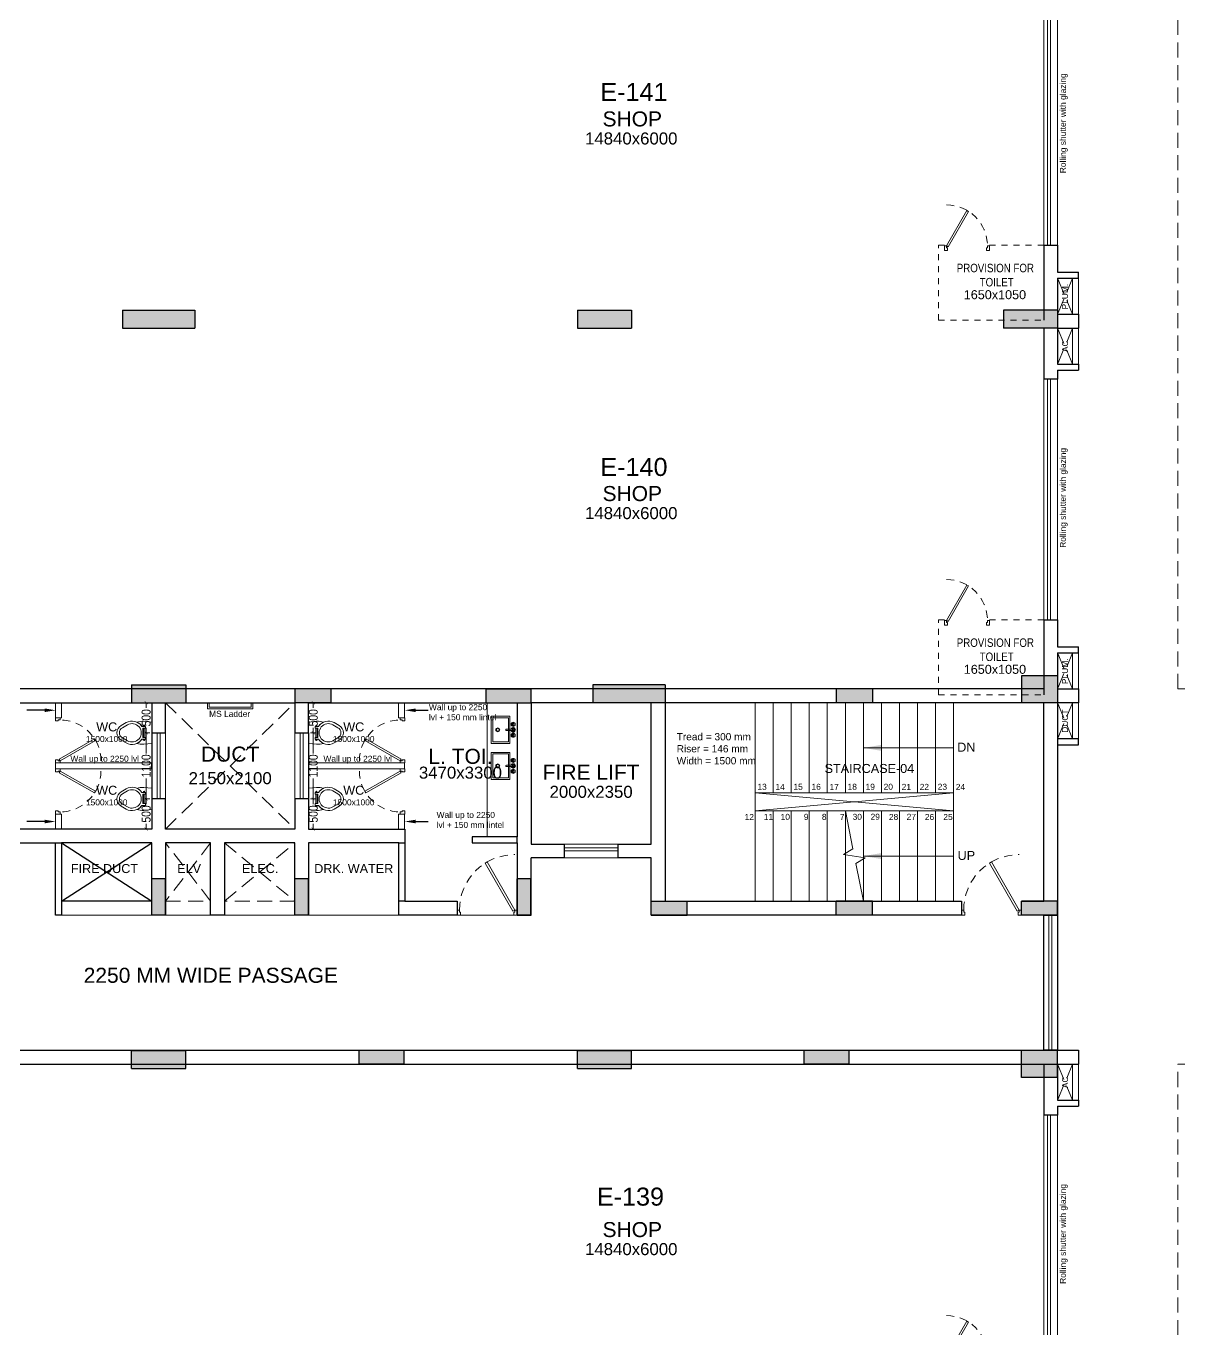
# Model space of a CAD drawing. Header units: metres. Extents: x 9819 to 10514, y 4405 to 4599.
# Drawn here: x 10131.47 to 10150.66, y 4453.6 to 4475.27 of the extents above; entities that cross this region are included whole.
import ezdxf
from ezdxf import colors
from ezdxf.entities.mleader import LeaderData, LeaderLine
from ezdxf.enums import TextEntityAlignment as Align
from ezdxf.math import Vec2, Vec3

# ---------------------------------------------------------------- set-up
doc = ezdxf.new("R2010")
doc.units = ezdxf.units.M
doc.header["$MEASUREMENT"] = 0
doc.header["$PDMODE"] = 35
doc.header["$PDSIZE"] = 0.3
doc.linetypes.add('DASHED2', pattern=[0.375, 0.25, -0.125])
doc.linetypes.add('HIDDEN', pattern=[0.375, 0.25, -0.125])
doc.layers.add('A_COL. NO', color=4, linetype='Continuous')
doc.layers.add('STRU. COL.', color=1, linetype='Continuous')
for name, color, linetype, lineweight in [('A_DIM (INT)', 8, 'Continuous', 5), ('A_DOOR-WIN', 23, 'Continuous', 9), ('A_DOTTED', 8, 'HIDDEN', 0), ('A_GLAZE', 140, 'Continuous', 5), ('A_LEDGE', 252, 'Continuous', 15), ('A_MISC', 8, 'Continuous', 20), ('A_MS', 15, 'Continuous', 9), ('A_PLUMBING FIXTURES', 8, 'Continuous', 15), ('A_SHOP NO.', 113, 'Continuous', 5), ('A_SILL 0.09', 9, 'Continuous', 9), ('A_STAIRS', 21, 'Continuous', 9), ('A_TEXT', 7, 'Continuous', 5), ('A_WALL', 7, 'Continuous', 30), ('A_Wall Hatch', 8, 'Continuous', 5), ('Doorline', 251, 'DASHED2', 13)]:
    doc.layers.add(name, color=color, linetype=linetype, lineweight=lineweight)
doc.layers.get('A_COL. NO').off()
doc.styles.add('A', font='ARIALN.TTF')
doc.styles.get("Standard").update_dxf_attribs({"font": 'arial.ttf'})
doc.dimstyles.new('DIM IN MM', dxfattribs={"dimtxt": 0.18, "dimasz": 0.075, "dimexe": 0.05, "dimexo": 0.05, "dimgap": 0.05, "dimtad": 0, "dimdec": 0, "dimlfac": 1000, "dimzin": 3, "dimdsep": 46, "dimtxsty": 'A', "dimblk1": 'ARCHTICK', "dimblk2": 'ARCHTICK', "dimsah": 1, "dimcen": 0, "dimclrd": 256, "dimclre": 256, "dimclrt": 256, "dimadec": 0, "dimazin": 0, "dimtfac": 1, "dimtdec": 0, "dimtofl": 0, "dimtmove": 1, "dimatfit": 3, "dimfxl": 1, "dimtolj": 1, "dimtzin": 0, "dimlwd": -1, "dimlwe": -1, "dimarcsym": 0})
doc.dimstyles.new('DIM IN MM SMALL', dxfattribs={"dimtxt": 0.15, "dimasz": 0.05, "dimexe": 0.03, "dimexo": 0.03, "dimgap": 0.03, "dimtad": 0, "dimdec": 0, "dimlfac": 1000, "dimzin": 3, "dimdsep": 46, "dimtxsty": 'A', "dimblk": 'ARCHTICK', "dimcen": 0, "dimclrd": 256, "dimclre": 256, "dimclrt": 256, "dimadec": 0, "dimazin": 0, "dimtfac": 1, "dimtdec": 0, "dimtofl": 0, "dimtmove": 1, "dimatfit": 3, "dimfxl": 1, "dimtolj": 1, "dimtzin": 0, "dimlwd": -1, "dimlwe": -1, "dimarcsym": 0})

# ---------------------------------------------------------------- blocks, each defined once
blk = doc.blocks.new('D 750')
at = {"layer": 'A_DOOR-WIN'}
for points in [[(-0.372, 0.665), (-0.035, 0.075), (-0.063, 0.059), (-0.4, 0.649)], [(-0.75, 0.075), (-0.75, 0), (-0.7, 0), (-0.7, 0.043), (-0.715, 0.043), (-0.715, 0.075)], [(0, 0.075), (0, 0), (-0.05, 0), (-0.05, 0.043), (-0.035, 0.043), (-0.035, 0.075)]]:
    blk.add_lwpolyline(points, close=True, dxfattribs=at)
at = {"layer": 'Doorline', "ltscale": 0.5}
blk.add_arc((-0.035, 0.075), 0.68, 90, 180, dxfattribs=at)
blk = doc.blocks.new('Typical shops 1st')
at = {"layer": 'A_DOOR-WIN'}
for p, q in [((30.095, -1.08), (30.095, -5.08)), ((30.145, -1.08), (30.145, -5.08)), ((0.465, -5.38), (0.465, -1.38)), ((0.515, -5.38), (0.515, -1.38))]:
    blk.add_line(p, q, dxfattribs=at)
at = {"layer": 'A_DOTTED'}
for p, q in [((0.1, -0.83), (0.35, -0.23)), ((0.1, -0.23), (0.35, -0.83)), ((30.51, -0.23), (30.26, -0.83)), ((30.51, -0.83), (30.26, -0.23)), ((0.1, -6.23), (0.35, -5.63)), ((0.1, -5.63), (0.35, -6.23)), ((30.51, -5.63), (30.26, -6.23)), ((30.51, -6.23), (30.26, -5.63))]:
    blk.add_line(p, q, dxfattribs=at)
at = {"layer": 'A_LEDGE'}
for p, q in [((0, -0.83), (0, -0.23)), ((0.1, -0.83), (0.1, -0.23)), ((30.51, -0.83), (30.51, -0.23)), ((30.61, -0.83), (30.61, -0.23)), ((0, -5.63), (0, -6.23)), ((0.1, -5.63), (0.1, -6.23)), ((30.51, -5.63), (30.51, -6.23)), ((30.61, -5.63), (30.61, -6.23))]:
    blk.add_line(p, q, dxfattribs=at)
at = {"layer": 'A_MISC', "linetype": 'DASHED2', "ltscale": 0.23}
for p, q in [((2.33, -0.13), (0.58, -0.13)), ((2.33, -0.13), (2.33, -1.38)), ((1.48, -1.38), (0.58, -1.38)), ((28.28, -6.33), (28.28, -5.08)), ((29.13, -5.08), (30.03, -5.08)), ((28.28, -6.33), (30.03, -6.33))]:
    blk.add_line(p, q, dxfattribs=at)
at = {"layer": 'A_MISC'}
for p, q in [((1.48, -1.28), (1.48, -1.38)), ((2.33, -1.38), (2.23, -1.38)), ((28.28, -5.08), (28.38, -5.08))]:
    blk.add_line(p, q, dxfattribs=at)
at = {"layer": 'A_SILL 0.09'}
for p, q in [((30.03, -5.08), (30.03, -1.08)), ((30.26, -1.08), (30.26, -5.08)), ((0.35, -5.38), (0.35, -1.38)), ((0.58, -1.38), (0.58, -5.38))]:
    blk.add_line(p, q, dxfattribs=at)
at = {"layer": 'A_WALL'}
for p, q in [((0, -0.23), (0, 0)), ((30.61, 0), (30.61, -0.23)), ((0.58, -1.38), (0.58, -0.13)), ((0.35, -0.23), (0, -0.23)), ((0.35, -0.83), (0.35, -0.23)), ((30.03, -0.23), (30.03, -1.08)), ((30.26, -0.23), (30.61, -0.23)), ((30.26, -0.23), (30.26, -0.83)), ((0.35, -0.83), (0, -0.83)), ((0, -0.83), (0, -0.93)), ((30.26, -0.83), (30.61, -0.83)), ((30.61, -0.83), (30.61, -0.93)), ((0.35, -0.93), (0, -0.93)), ((0.35, -1.38), (0.35, -0.93)), ((30.26, -1.08), (30.03, -1.08)), ((30.26, -0.93), (30.61, -0.93)), ((30.26, -0.93), (30.26, -1.08)), ((0.58, -1.38), (0.35, -1.38)), ((30.03, -5.08), (30.03, -6.33)), ((30.03, -5.08), (30.26, -5.08)), ((30.26, -5.08), (30.26, -5.53)), ((0.35, -5.53), (0.35, -5.38)), ((0.35, -5.38), (0.58, -5.38)), ((0.58, -6.23), (0.58, -5.38)), ((0.35, -5.53), (0, -5.53)), ((0, -5.63), (0, -5.53)), ((0.35, -5.63), (0, -5.63)), ((0.35, -6.23), (0.35, -5.63)), ((30.26, -5.53), (30.61, -5.53)), ((30.26, -5.63), (30.26, -6.23)), ((30.26, -5.63), (30.61, -5.63)), ((30.61, -5.63), (30.61, -5.53)), ((0.35, -6.23), (0, -6.23)), ((30.26, -6.23), (30.61, -6.23))]:
    blk.add_line(p, q, dxfattribs=at)
at = {"layer": 'A_MISC', "xscale": -1, "rotation": 180}
blk.add_blockref('D 750', (2.23, -1.293), dxfattribs=at)
at = {"layer": 'A_MISC', "xscale": -1}
blk.add_blockref('D 750', (28.38, -5.167), dxfattribs=at)
at = {"char_height": 0.1411, "width": 1.97366, "attachment_point": 1, "style": 'A'}
for insert in [(0.356, -0.466), (28.239, -5.39)]:
    blk.add_mtext('\\pxqc;PROVISION FOR\\P TOILET ', dxfattribs=dict(at, insert=insert))
at = {"layer": 'A_TEXT'}
for s, p in [('PLUM.', (0.274, -0.523)), ('AC', (30.436, -0.531)), ('Rolling shutter with glazing', (30.399, -3.053)), ('Rolling shutter with glazing', (0.282, -3.321)), ('AC', (0.274, -5.923)), ('PLUM.', (30.434, -5.936))]:
    blk.add_text(s, height=0.1, rotation=90, dxfattribs=at).set_placement(p, align=Align.CENTER)
for s, height, p in [('1650x1050', 0.15, (1.337, -1.055)), ('SHOP', 0.25, (8.463, -3.107)), ('SHOP', 0.25, (23.185, -3.106)), ('14840x6000', 0.2, (8.463, -3.407)), ('14840x6000', 0.2, (23.168, -3.406)), ('1650x1050', 0.15, (29.219, -5.979))]:
    blk.add_text(s, height=height, dxfattribs=at).set_placement(p, align=Align.CENTER)
blk = doc.blocks.new('_ARCHTICK')
at = {"color": 0, "linetype": 'ByBlock', "const_width": 0.15}
blk.add_lwpolyline([(-0.5, -0.5), (0.5, 0.5)], dxfattribs=at)
blk = doc.blocks.new('D-900')
at = {"layer": 'A_DOOR-WIN'}
for points in [[(0.45, 0.794), (0.035, 0.075), (0.063, 0.059), (0.478, 0.778)], [(0, 0.075), (0, 0), (0.05, 0), (0.05, 0.043), (0.035, 0.043), (0.035, 0.075)], [(0.9, 0.075), (0.9, 0), (0.85, 0), (0.85, 0.043), (0.865, 0.043), (0.865, 0.075)]]:
    blk.add_lwpolyline(points, close=True, dxfattribs=at)
at = {"layer": 'Doorline', "ltscale": 0.5}
blk.add_arc((0.035, 0.075), 0.83, 0, 90, dxfattribs=at)
blk = doc.blocks.new('S7-flat-32')
at = {"ltscale": 0.5}
for p, q in [((5388.851, -19005.32), (5388.851, -19004.87)), ((5388.851, -19004.87), (5389.16, -19004.87)), ((5388.851, -19005.32), (5388.851, -19004.87)), ((5388.851, -19004.87), (5389.16, -19004.87)), ((5388.876, -19005.295), (5388.876, -19004.895)), ((5388.876, -19004.895), (5389.135, -19004.895)), ((5388.876, -19005.295), (5388.876, -19004.895)), ((5388.876, -19004.895), (5389.135, -19004.895)), ((5389.135, -19004.895), (5389.135, -19005.295)), ((5389.135, -19004.895), (5389.135, -19005.295)), ((5389.16, -19004.87), (5389.16, -19005.32)), ((5389.16, -19004.87), (5389.16, -19005.32)), ((5389.194, -19005.083), (5389.103, -19005.083)), ((5389.194, -19005.083), (5389.103, -19005.083)), ((5389.103, -19005.108), (5389.194, -19005.108)), ((5389.103, -19005.108), (5389.194, -19005.108)), ((5389.203, -19005.001), (5389.196, -19005.001)), ((5389.203, -19005.001), (5389.196, -19005.001)), ((5389.203, -19005.008), (5389.196, -19005.008)), ((5389.203, -19005.008), (5389.196, -19005.008)), ((5389.212, -19004.993), (5389.212, -19004.986)), ((5389.212, -19004.993), (5389.212, -19004.986)), ((5389.212, -19005.017), (5389.212, -19005.023)), ((5389.212, -19005.017), (5389.212, -19005.023)), ((5389.218, -19004.992), (5389.218, -19004.986)), ((5389.218, -19004.992), (5389.218, -19004.986)), ((5389.218, -19005.016), (5389.218, -19005.023)), ((5389.218, -19005.016), (5389.218, -19005.023)), ((5389.16, -19005.32), (5388.851, -19005.32)), ((5389.16, -19005.32), (5388.851, -19005.32)), ((5389.135, -19005.295), (5388.876, -19005.295)), ((5389.135, -19005.295), (5388.876, -19005.295)), ((5389.203, -19005.183), (5389.196, -19005.183)), ((5389.203, -19005.183), (5389.196, -19005.183)), ((5389.203, -19005.189), (5389.196, -19005.189)), ((5389.203, -19005.189), (5389.196, -19005.189)), ((5389.212, -19005.174), (5389.212, -19005.167)), ((5389.212, -19005.174), (5389.212, -19005.167)), ((5389.212, -19005.198), (5389.212, -19005.205)), ((5389.212, -19005.198), (5389.212, -19005.205)), ((5389.218, -19005.174), (5389.218, -19005.167)), ((5389.218, -19005.174), (5389.218, -19005.167)), ((5389.218, -19005.198), (5389.218, -19005.205)), ((5389.218, -19005.198), (5389.218, -19005.205))]:
    blk.add_line(p, q, dxfattribs=at)
for centre, radius in [((5388.959, -19005.095), 0.0326), ((5388.959, -19005.095), 0.0326), ((5388.959, -19005.095), 0.025), ((5388.959, -19005.095), 0.025), ((5389.215, -19005.005), 0.0344), ((5389.215, -19005.005), 0.0344), ((5389.215, -19005.186), 0.0344), ((5389.215, -19005.186), 0.0344), ((5389.19, -19005.005), 0.00699), ((5389.19, -19005.005), 0.00699), ((5389.215, -19005.005), 0.0125), ((5389.215, -19005.005), 0.0125), ((5389.215, -19005.095), 0.0125), ((5389.215, -19005.095), 0.0125), ((5389.215, -19004.98), 0.00699), ((5389.215, -19004.98), 0.00699), ((5389.215, -19005.03), 0.00699), ((5389.215, -19005.03), 0.00699), ((5389.215, -19005.161), 0.00699), ((5389.215, -19005.161), 0.00699), ((5389.19, -19005.186), 0.00699), ((5389.19, -19005.186), 0.00699), ((5389.215, -19005.186), 0.0125), ((5389.215, -19005.186), 0.0125), ((5389.215, -19005.211), 0.00699), ((5389.215, -19005.211), 0.00699)]:
    blk.add_circle(centre, radius, dxfattribs=at)
for centre, radius, start, end in [((5389.103, -19005.095), 0.0125, 90, 270), ((5389.103, -19005.095), 0.0125, 90, 270), ((5389.215, -19005.095), 0.0375, 199.6514, 160.3603), ((5389.215, -19005.095), 0.0375, 199.6514, 160.3603), ((5389.215, -19005.005), 0.025, 106.2342, 163.9047), ((5389.215, -19005.005), 0.025, 106.2342, 163.9047), ((5389.215, -19005.005), 0.025, 196.12, 254.0884), ((5389.215, -19005.005), 0.025, 196.12, 254.0884), ((5389.215, -19005.095), 0.025, 210.3431, 149.7554), ((5389.215, -19005.095), 0.025, 210.3431, 149.7554), ((5389.215, -19005.186), 0.025, 106.4413, 164.0789), ((5389.215, -19005.186), 0.025, 106.4413, 164.0789), ((5389.215, -19005.186), 0.025, 195.2407, 254.2093), ((5389.215, -19005.186), 0.025, 195.2407, 254.2093)]:
    blk.add_arc(centre, radius, start, end, dxfattribs=at)
blk = doc.blocks.new('S6-flat-17')
for points in [[(-5389.254, -19005.94), (-5389.254, -19006.294), (-5389.12, -19006.308, 0.073039), (-5389.008, -19006.292, -0.137864), (-5389.088, -19006.223), (-5389.114, -19006.223), (-5389.114, -19006.228), (-5389.111, -19006.228, -1), (-5389.139, -19006.228), (-5389.136, -19006.228), (-5389.136, -19006.223), (-5389.147, -19006.223), (-5389.147, -19006.195), (-5389.136, -19006.195), (-5389.136, -19006.038), (-5389.147, -19006.038), (-5389.147, -19006.01), (-5389.136, -19006.01), (-5389.136, -19006.004), (-5389.139, -19006.004, -1), (-5389.111, -19006.004), (-5389.114, -19006.004), (-5389.114, -19006.01), (-5389.088, -19006.01, -0.137864), (-5389.008, -19005.941, 0.073039), (-5389.12, -19005.924)], [(-5389.088, -19006.01), (-5389.147, -19006.01), (-5389.147, -19006.038), (-5389.103, -19006.038), (-5389.103, -19006.195), (-5389.147, -19006.195), (-5389.147, -19006.223), (-5389.088, -19006.223, 0.397822), (-5388.828, -19006.285), (-5388.744, -19006.237, 0.57735), (-5388.744, -19005.996), (-5388.828, -19005.948, 0.397822)], [(-5389.139, -19006.004), (-5389.136, -19006.004), (-5389.111, -19006.004, 1)], [(-5388.849, -19006.249), (-5388.765, -19006.201, 0.57735), (-5388.765, -19006.032), (-5388.849, -19005.984, 1.732051)], [(-5389.139, -19006.228, 1), (-5389.111, -19006.228), (-5389.114, -19006.228)]]:
    blk.add_lwpolyline(points, format="xyb", close=True)
blk.add_lwpolyline([(-5389.136, -19006.038), (-5389.136, -19006.195), (-5389.114, -19006.195), (-5389.114, -19006.038)], close=True)
blk = doc.blocks.new('*D4033')
at = {"layer": 'A_DIM (INT)', "transparency": 16777216}
for p, q in [((10133.535, 4464.013), (10133.443, 4464.013)), ((10133.473, 4464.013), (10133.473, 4463.928)), ((10133.473, 4463.513), (10133.473, 4463.597)), ((10133.535, 4463.513), (10133.443, 4463.513))]:
    blk.add_line(p, q, dxfattribs=at)
at = {"layer": 'Defpoints', "color": 0, "transparency": 16777216}
for p in [(10133.565, 4464.013), (10133.473, 4463.513), (10133.565, 4463.513)]:
    blk.add_point(p, dxfattribs=at)
at = {"layer": 'A_DIM (INT)', "transparency": 16777216, "xscale": 0.05, "yscale": 0.05, "zscale": 0.05}
for p, rotation in [((10133.473, 4464.013), 90), ((10133.473, 4463.513), 270)]:
    blk.add_blockref('_ARCHTICK', p, dxfattribs=dict(at, rotation=rotation))
at = {"layer": 'A_DIM (INT)', "transparency": 16777216, "insert": (10133.473, 4463.763), "char_height": 0.15, "attachment_point": 5, "rotation": 90, "style": 'A'}
blk.add_mtext('\\A1;500', dxfattribs=at)
blk = doc.blocks.new('*D4034')
at = {"layer": 'A_DIM (INT)', "transparency": 16777216}
for p, q in [((10133.535, 4462.413), (10133.443, 4462.413)), ((10133.473, 4462.413), (10133.473, 4462.328)), ((10133.535, 4461.913), (10133.443, 4461.913)), ((10133.473, 4461.913), (10133.473, 4461.997))]:
    blk.add_line(p, q, dxfattribs=at)
at = {"layer": 'Defpoints', "color": 0, "transparency": 16777216}
for p in [(10133.473, 4462.413), (10133.565, 4462.413), (10133.565, 4461.913)]:
    blk.add_point(p, dxfattribs=at)
at = {"layer": 'A_DIM (INT)', "transparency": 16777216, "xscale": 0.05, "yscale": 0.05, "zscale": 0.05}
for p, rotation in [((10133.473, 4462.413), 90), ((10133.473, 4461.913), 270)]:
    blk.add_blockref('_ARCHTICK', p, dxfattribs=dict(at, rotation=rotation))
at = {"layer": 'A_DIM (INT)', "transparency": 16777216, "insert": (10133.473, 4462.163), "char_height": 0.15, "attachment_point": 5, "rotation": 90, "style": 'A'}
blk.add_mtext('\\A1;500', dxfattribs=at)
blk = doc.blocks.new('*D4035')
at = {"layer": 'A_DIM (INT)', "transparency": 16777216}
for p, q in [((10136.205, 4462.413), (10136.283, 4462.413)), ((10136.253, 4462.413), (10136.253, 4462.328)), ((10136.205, 4461.913), (10136.283, 4461.913)), ((10136.253, 4461.913), (10136.253, 4461.997))]:
    blk.add_line(p, q, dxfattribs=at)
at = {"layer": 'Defpoints', "color": 0, "transparency": 16777216}
for p in [(10136.175, 4462.413), (10136.253, 4462.413), (10136.175, 4461.913)]:
    blk.add_point(p, dxfattribs=at)
at = {"layer": 'A_DIM (INT)', "transparency": 16777216, "xscale": 0.05, "yscale": 0.05, "zscale": 0.05}
for p, rotation in [((10136.253, 4462.413), 90), ((10136.253, 4461.913), 270)]:
    blk.add_blockref('_ARCHTICK', p, dxfattribs=dict(at, rotation=rotation))
at = {"layer": 'A_DIM (INT)', "transparency": 16777216, "insert": (10136.253, 4462.163), "char_height": 0.15, "attachment_point": 5, "rotation": 90, "style": 'A'}
blk.add_mtext('\\A1;500', dxfattribs=at)
blk = doc.blocks.new('*D4036')
at = {"layer": 'A_DIM (INT)', "transparency": 16777216}
for p, q in [((10136.205, 4464.013), (10136.283, 4464.013)), ((10136.253, 4464.013), (10136.253, 4463.928)), ((10136.253, 4463.513), (10136.253, 4463.597)), ((10136.205, 4463.513), (10136.283, 4463.513))]:
    blk.add_line(p, q, dxfattribs=at)
at = {"layer": 'Defpoints', "color": 0, "transparency": 16777216}
for p in [(10136.175, 4464.013), (10136.175, 4463.513), (10136.253, 4463.513)]:
    blk.add_point(p, dxfattribs=at)
at = {"layer": 'A_DIM (INT)', "transparency": 16777216, "xscale": 0.05, "yscale": 0.05, "zscale": 0.05}
for p, rotation in [((10136.253, 4464.013), 90), ((10136.253, 4463.513), 270)]:
    blk.add_blockref('_ARCHTICK', p, dxfattribs=dict(at, rotation=rotation))
at = {"layer": 'A_DIM (INT)', "transparency": 16777216, "insert": (10136.253, 4463.763), "char_height": 0.15, "attachment_point": 5, "rotation": 90, "style": 'A'}
blk.add_mtext('\\A1;500', dxfattribs=at)
blk = doc.blocks.new('*D4037')
at = {"layer": 'A_DIM (INT)', "transparency": 16777216}
for p, q in [((10136.205, 4463.513), (10136.283, 4463.513)), ((10136.253, 4463.513), (10136.253, 4463.17)), ((10136.253, 4462.413), (10136.253, 4462.755)), ((10136.205, 4462.413), (10136.283, 4462.413))]:
    blk.add_line(p, q, dxfattribs=at)
at = {"layer": 'Defpoints', "color": 0, "transparency": 16777216}
for p in [(10136.175, 4463.513), (10136.175, 4462.413), (10136.253, 4462.413)]:
    blk.add_point(p, dxfattribs=at)
at = {"layer": 'A_DIM (INT)', "transparency": 16777216, "xscale": 0.05, "yscale": 0.05, "zscale": 0.05}
for p, rotation in [((10136.253, 4463.513), 90), ((10136.253, 4462.413), 270)]:
    blk.add_blockref('_ARCHTICK', p, dxfattribs=dict(at, rotation=rotation))
at = {"layer": 'A_DIM (INT)', "transparency": 16777216, "insert": (10136.253, 4462.963), "char_height": 0.15, "attachment_point": 5, "rotation": 90, "style": 'A'}
blk.add_mtext('\\A1;1100', dxfattribs=at)
blk = doc.blocks.new('*D4038')
at = {"layer": 'A_DIM (INT)', "transparency": 16777216}
for p, q in [((10133.535, 4463.513), (10133.443, 4463.513)), ((10133.473, 4463.513), (10133.473, 4463.17)), ((10133.473, 4462.413), (10133.473, 4462.755)), ((10133.535, 4462.413), (10133.443, 4462.413))]:
    blk.add_line(p, q, dxfattribs=at)
at = {"layer": 'Defpoints', "color": 0, "transparency": 16777216}
for p in [(10133.473, 4463.513), (10133.565, 4463.513), (10133.565, 4462.413)]:
    blk.add_point(p, dxfattribs=at)
at = {"layer": 'A_DIM (INT)', "transparency": 16777216, "xscale": 0.05, "yscale": 0.05, "zscale": 0.05}
for p, rotation in [((10133.473, 4463.513), 90), ((10133.473, 4462.413), 270)]:
    blk.add_blockref('_ARCHTICK', p, dxfattribs=dict(at, rotation=rotation))
at = {"layer": 'A_DIM (INT)', "transparency": 16777216, "insert": (10133.473, 4462.963), "char_height": 0.15, "attachment_point": 5, "rotation": 90, "style": 'A'}
blk.add_mtext('\\A1;1100', dxfattribs=at)
blk = doc.blocks.new('col')
at = {"linetype": 'Continuous'}
blk.add_hatch(color=256, dxfattribs=at).paths.add_polyline_path([(0, 0), (1, 0), (1, 1), (0, 1), (0, 0)])
at = {"linetype": 'Continuous', "lineweight": 25}
for p, q in [((0, 1), (1, 1)), ((0, 1), (0, 0)), ((1, 1), (1, 0)), ((0, 0), (1, 0))]:
    blk.add_line(p, q, dxfattribs=at)
blk = doc.blocks.new('WING-E REVISED COLU.')
at = {"layer": 'STRU. COL.', "zscale": 0.23}
for p, xscale, yscale in [((5466.78, -8860.856), 1.2, 0.3), ((5474.35, -8860.856), 0.9, 0.3), ((5482.335, -8860.856), -0.9, 0.3), ((5482.335, -8867.086), -0.6, 0.45), ((5466.93, -8867.086), 0.9, 0.3), ((5470.245, -8867.086), -0.6, 0.23), ((5479.255, -8867.086), -0.6, 0.23)]:
    blk.add_blockref('col', p, dxfattribs=dict(at, xscale=xscale, yscale=yscale))
for p, xscale, yscale, rotation in [((5473.575, -8866.856), -0.2300000000000001, 0.7500000000000002, 90), ((5475.805, -8867.086), -1.2, 0.3, 359.9999999999758), ((5467.265, -8870.616), -0.6, 0.23, 270), ((5469.645, -8870.616), -0.6, 0.23, 270), ((5473.345, -8870.616), -0.6, 0.23, 270), ((5475.575, -8870.386), -0.6, 0.23, 180), ((5479.255, -8870.386), 0.6, 0.23, 180), ((5482.335, -8870.386), 0.6, 0.23, 180), ((5466.93, -8872.866), -0.9, 0.3, 180), ((5471.465, -8872.866), 0.75, 0.23, 180), ((5474.35, -8872.866), -0.9, 0.3, 180), ((5478.868, -8872.866), 0.75, 0.23, 180), ((5482.335, -8872.866), 0.6, 0.45, 180)]:
    blk.add_blockref('col', p, dxfattribs=dict(at, xscale=xscale, yscale=yscale, rotation=rotation))

msp = doc.modelspace()

# ---------------------------------------------------------------- linework, layer by layer
at = {"layer": 'A_DOOR-WIN'}
for p, q in [((10141.3255, 4461.5978), (10140.4255, 4461.5978)), ((10141.3255, 4461.5478), (10140.4255, 4461.5478))]:
    msp.add_line(p, q, dxfattribs=at)
at = {"layer": 'A_DOTTED'}
for p, q in [((10133.7955, 4464.0128), (10135.9455, 4461.9128)), ((10133.7955, 4461.9128), (10135.9455, 4464.0128)), ((10148.8855, 4464.0128), (10148.6355, 4463.4128)), ((10148.8855, 4463.4128), (10148.6355, 4464.0128))]:
    msp.add_line(p, q, dxfattribs=at)
for points in [[(10194.3455, 4418.6228), (10196.3455, 4418.6228), (10196.3455, 4496.9328), (10162.4355, 4496.9328), (10162.4355, 4464.2428), (10150.6355, 4464.2428), (10150.6355, 4496.9328), (10116.7255, 4496.9328), (10116.7255, 4464.2428), (10104.9255, 4464.2428), (10104.9255, 4496.9328), (10071.0155, 4496.9328), (10071.0155, 4424.8528), (10104.9255, 4424.8528), (10104.9255, 4458.0028), (10116.7255, 4458.0028), (10116.7255, 4418.6228), (10150.6355, 4418.6228), (10150.6355, 4458.0028), (10162.4355, 4458.0028), (10162.4355, 4418.6228), (10196.3455, 4418.6228)], [(10134.5455, 4461.6828), (10133.7955, 4460.7128), (10134.5455, 4460.7128), (10133.7955, 4461.6828)], [(10134.7755, 4461.6828), (10135.9455, 4460.7128), (10134.7755, 4460.7128), (10135.9455, 4461.6828)]]:
    msp.add_lwpolyline(points, dxfattribs=at)
at = {"layer": 'A_DOTTED', "linetype": 'Continuous'}
for points in [[(10143.6055, 4464.0128), (10143.6055, 4462.5128), (10146.9055, 4462.2128), (10146.9055, 4460.7128)], [(10146.9055, 4464.0128), (10146.9055, 4462.5128), (10143.6055, 4462.2128), (10143.6055, 4460.7128)]]:
    msp.add_lwpolyline(points, dxfattribs=at)
at = {"layer": 'A_GLAZE'}
for p, q in [((10133.6555, 4462.4128), (10133.6555, 4463.5128)), ((10133.7055, 4462.4128), (10133.7055, 4463.5128)), ((10136.0355, 4462.4128), (10136.0355, 4463.5128)), ((10136.0855, 4462.4128), (10136.0855, 4463.5128)), ((10148.4924, 4460.4828), (10148.4924, 4458.2328)), ((10148.5424, 4460.4828), (10148.5424, 4458.2328))]:
    msp.add_line(p, q, dxfattribs=at)
at = {"layer": 'A_LEDGE'}
for p, q in [((10148.8855, 4463.4128), (10148.8855, 4464.0128)), ((10148.9855, 4463.4128), (10148.9855, 4464.0128))]:
    msp.add_line(p, q, dxfattribs=at)
at = {"layer": 'A_MS'}
msp.add_lwpolyline([(10134.5205, 4464.0128), (10134.5205, 4463.9378), (10135.2205, 4463.9378), (10135.2205, 4464.0128), (10135.2455, 4464.0128), (10135.2455, 4463.9128), (10134.4955, 4463.9128), (10134.4955, 4464.0128)], close=True, dxfattribs=at)
at = {"layer": 'A_PLUMBING FIXTURES', "ltscale": 0.5}
msp.add_line((10139.1455, 4464.0128), (10139.1455, 4461.7828), dxfattribs=at)
at = {"layer": 'A_SILL 0.09'}
for p, q in [((10133.7955, 4462.4128), (10133.7955, 4463.5128)), ((10135.9455, 4462.4128), (10135.9455, 4463.5128)), ((10140.4255, 4461.6628), (10141.3255, 4461.6628)), ((10141.3255, 4461.4328), (10140.4255, 4461.4328)), ((10132.0655, 4460.4828), (10133.5655, 4460.4828)), ((10133.7955, 4460.4828), (10134.5455, 4460.4828)), ((10134.7755, 4460.4828), (10135.9455, 4460.4828)), ((10136.1755, 4460.4828), (10137.6755, 4460.4828)), ((10138.6455, 4460.4828), (10139.6455, 4460.4828)), ((10148.4055, 4460.4828), (10148.4055, 4458.2328)), ((10148.6355, 4460.4828), (10148.6355, 4458.2328))]:
    msp.add_line(p, q, dxfattribs=at)
at = {"layer": 'A_STAIRS'}
for p, q in [((10143.9055, 4462.5128), (10143.9055, 4464.0128)), ((10144.2055, 4462.5128), (10144.2055, 4464.0128)), ((10144.5055, 4462.5128), (10144.5055, 4464.0128)), ((10144.8055, 4462.5128), (10144.8055, 4464.0128)), ((10145.1055, 4462.5128), (10145.1055, 4464.0128)), ((10145.4055, 4462.5128), (10145.4055, 4464.0128)), ((10145.7055, 4462.5128), (10145.7055, 4464.0128)), ((10146.0055, 4462.5128), (10146.0055, 4464.0128)), ((10146.3055, 4462.5128), (10146.3055, 4464.0128)), ((10146.6055, 4462.5128), (10146.6055, 4464.0128)), ((10143.9055, 4462.2128), (10143.9055, 4460.7128)), ((10144.2055, 4462.2128), (10144.2055, 4460.7128)), ((10144.5055, 4462.2128), (10144.5055, 4460.7128)), ((10144.8055, 4462.2128), (10144.8055, 4460.7128)), ((10145.7055, 4462.2128), (10145.7055, 4460.7128)), ((10146.0055, 4462.2128), (10146.0055, 4460.7128)), ((10146.3055, 4462.2128), (10146.3055, 4460.7128)), ((10146.6055, 4462.2128), (10146.6055, 4460.7128))]:
    msp.add_line(p, q, dxfattribs=at)
msp.add_lwpolyline([(10146.9055, 4462.2128), (10143.6055, 4462.2128), (10143.6055, 4462.5128), (10146.9055, 4462.5128)], close=True, dxfattribs=at)
at = {"layer": 'A_STAIRS', "linetype": 'Continuous'}
msp.add_lwpolyline([(10145.1055, 4460.7128), (10145.1055, 4462.2128), (10145.231, 4461.5854), (10145.0748, 4461.4904), (10145.4361, 4461.4352), (10145.28, 4461.3402), (10145.4055, 4460.7128), (10145.4055, 4462.2128)], dxfattribs=at)
at = {"layer": 'A_WALL'}
for p, q in [((10148.4055, 4464.2428), (10118.9555, 4464.2428)), ((10139.8755, 4464.0128), (10139.8755, 4461.6628)), ((10118.3755, 4458.2328), (10148.9855, 4458.2328)), ((10118.3755, 4458.0028), (10148.9855, 4458.0028))]:
    msp.add_line(p, q, dxfattribs=at)
for points in [[(10148.9855, 4464.2428), (10148.9855, 4464.0128), (10148.6355, 4464.0128), (10148.6355, 4460.4828), (10148.0355, 4460.4828), (10148.0355, 4460.7128), (10148.4055, 4460.7128), (10148.4055, 4464.0128), (10142.1055, 4464.0128), (10142.1055, 4460.7128), (10147.0355, 4460.7128), (10147.0355, 4460.4828), (10141.8755, 4460.4828), (10141.8755, 4461.4328), (10141.3255, 4461.4328), (10141.3255, 4461.6628), (10141.8755, 4461.6628), (10141.8755, 4464.0128), (10139.8755, 4464.0128)], [(10130.7655, 4460.4828), (10130.7655, 4460.7128), (10128.4455, 4460.7128), (10128.4455, 4464.0128), (10133.5655, 4464.0128), (10133.5655, 4463.5128), (10133.5655, 4462.4128)], [(10133.5655, 4463.5128), (10133.7955, 4463.5128), (10133.7955, 4464.0128), (10135.9455, 4464.0128), (10135.9455, 4463.5128), (10136.1755, 4463.5128), (10136.1755, 4464.0128), (10139.6455, 4464.0128), (10139.6455, 4461.7828)], [(10136.1755, 4463.5128), (10136.1755, 4462.4128), (10136.1755, 4461.9128), (10137.7755, 4461.9128), (10137.7755, 4460.7128), (10137.6755, 4460.7128)], [(10136.1755, 4462.4128), (10135.9455, 4462.4128), (10135.9455, 4461.9128), (10133.7955, 4461.9128), (10133.7955, 4462.4128), (10133.5655, 4462.4128), (10133.5655, 4461.9128), (10130.5355, 4461.9128), (10130.5355, 4461.6828), (10131.9655, 4461.6828)], [(10137.6755, 4461.6828), (10136.1755, 4461.6828), (10136.1755, 4460.4828), (10135.9455, 4460.4828), (10135.9455, 4461.6828), (10134.7755, 4461.6828), (10134.7755, 4460.4828), (10134.5455, 4460.4828), (10134.5455, 4461.6828), (10133.7955, 4461.6828), (10133.7955, 4460.4828), (10133.5655, 4460.4828), (10133.5655, 4461.6828), (10132.0655, 4461.6828), (10133.5655, 4460.7128), (10132.0655, 4460.7128), (10133.5655, 4461.6828)], [(10137.7755, 4460.7128), (10138.6455, 4460.7128), (10138.6455, 4460.4828), (10137.6755, 4460.4828), (10137.6755, 4461.6828), (10137.7755, 4461.6828)], [(10139.6455, 4461.6828), (10139.6455, 4460.4828), (10139.8755, 4460.4828), (10139.8755, 4461.4328)], [(10139.8755, 4461.6628), (10140.4255, 4461.6628), (10140.4255, 4461.4328), (10139.8755, 4461.4328)]]:
    msp.add_lwpolyline(points, dxfattribs=at)
at = {"layer": 'A_WALL', "lineweight": 20}
for points in [[(10131.9631, 4463.7628), (10131.9631, 4464.0128), (10132.0631, 4464.0128), (10132.0631, 4463.7628)], [(10137.7731, 4463.7628), (10137.7731, 4464.0128), (10137.6731, 4464.0128), (10137.6731, 4463.7628)], [(10133.5631, 4463.0128), (10133.5631, 4462.9128), (10131.9631, 4462.9128), (10131.9631, 4463.0128)], [(10136.1731, 4463.0128), (10136.1731, 4462.9128), (10137.7731, 4462.9128), (10137.7731, 4463.0128)], [(10131.9631, 4462.1628), (10131.9631, 4461.9128), (10132.0631, 4461.9128), (10132.0631, 4462.1628)], [(10137.7731, 4462.1628), (10137.7731, 4461.9128), (10137.6731, 4461.9128), (10137.6731, 4462.1628)]]:
    msp.add_lwpolyline(points, close=True, dxfattribs=at)
at = {"layer": 'A_WALL'}
for points in [[(10148.6355, 4463.4128), (10148.6355, 4463.3128), (10148.9855, 4463.3128), (10148.9855, 4463.4128)], [(10131.9655, 4460.4828), (10131.9655, 4461.6828), (10132.0655, 4461.6828), (10132.0655, 4460.4828)], [(10138.8955, 4461.6828), (10139.6455, 4461.6828), (10139.6455, 4461.7828), (10138.8955, 4461.7828)], [(10148.4055, 4460.4828), (10148.6355, 4460.4828), (10148.6355, 4458.2328), (10148.4055, 4458.2328)]]:
    msp.add_lwpolyline(points, close=True, dxfattribs=at)

# ---------------------------------------------------------------- block references
at = {"layer": 'A_COL. NO'}
msp.add_blockref('WING-E REVISED COLU.', (4666.3003, 13331.0986), dxfattribs=at)
at = {"layer": 'A_DOOR-WIN'}
for p, rotation in [((10131.9655, 4463.0128), 270), ((10137.7755, 4462.9128), 90.00000000000001)]:
    msp.add_blockref('D 750', p, dxfattribs=dict(at, rotation=rotation))
at = {"layer": 'A_DOOR-WIN', "xscale": -1}
for p, rotation in [((10137.7755, 4463.0128), 90), ((10131.9655, 4462.9128), 270)]:
    msp.add_blockref('D 750', p, dxfattribs=dict(at, rotation=rotation))
at = {"layer": 'A_DOOR-WIN', "xscale": -1.111111111037728, "yscale": 1.111111111037728, "zscale": 1.111111111037728, "rotation": 359.9999999994346}
msp.add_blockref('D-900', (10139.6455, 4460.4828), dxfattribs=at)
at = {"layer": 'A_DOOR-WIN', "xscale": -1.111111111099995, "yscale": 1.111111111099995, "zscale": 1.111111111099995}
msp.add_blockref('D-900', (10148.0355, 4460.4828), dxfattribs=at)
at = {"layer": 'A_PLUMBING FIXTURES', "ltscale": 0.5, "xscale": -1}
for name, p, rotation in [('S7-flat-32', (4750.7838, -14541.6513), 180.0012654086738), ('S6-flat-17', (4744.1019, 23469.5703), 0.0006327044501919231), ('S7-flat-32', (4750.7838, -14542.2513), 180.0012654086738), ('S6-flat-17', (4744.1019, 23468.4703), 0.0006327044501919231)]:
    msp.add_blockref(name, p, dxfattribs=dict(at, rotation=rotation))
at = {"layer": 'A_PLUMBING FIXTURES', "ltscale": 0.5, "rotation": 359.9993672955499}
for p in [(15525.639, 23469.5703), (15525.639, 23468.4703)]:
    msp.add_blockref('S6-flat-17', p, dxfattribs=at)
at = {"layer": 'A_Wall Hatch'}
for p in [(10118.3755, 4476.7028), (10118.3755, 4470.4728), (10118.3755, 4458.2328)]:
    msp.add_blockref('Typical shops 1st', p, dxfattribs=at)

# ---------------------------------------------------------------- texts
at = {"layer": 'A_MS', "insert": (10134.5202, 4463.8785), "char_height": 0.1, "attachment_point": 1}
msp.add_mtext_dynamic_manual_height_columns('MS Ladder', width=0.731806, gutter_width=2.2347, heights=[0], dxfattribs=at)
at = {"layer": 'A_SHOP NO.'}
for s, p in [('E-141', (10141.5883, 4474.0193)), ('E-140', (10141.5883, 4467.7842)), ('E-139', (10141.5296, 4455.6502))]:
    msp.add_text(s, height=0.3, dxfattribs=at).set_placement(p, align=Align.CENTER)
at = {"layer": 'A_STAIRS'}
for s, p in [('13', (10143.7979, 4462.5653)), ('14', (10144.0979, 4462.5635)), ('15', (10144.3979, 4462.5652)), ('16', (10144.6979, 4462.5652)), ('17', (10144.9979, 4462.5635)), ('18', (10145.2979, 4462.5652)), ('19', (10145.5979, 4462.5652)), ('20', (10145.8979, 4462.5652)), ('21', (10146.1979, 4462.5635)), ('22', (10146.4979, 4462.5635)), ('23', (10146.7979, 4462.5653)), ('24', (10147.0979, 4462.5635)), ('30', (10145.3818, 4462.0653)), ('29', (10145.6805, 4462.0671)), ('28', (10145.9857, 4462.064)), ('27', (10146.2811, 4462.0654)), ('26', (10146.5839, 4462.0636)), ('25', (10146.8911, 4462.0636))]:
    msp.add_text(s, height=0.1, dxfattribs=at).set_placement(p, align=Align.RIGHT)
for s, p in [('12', (10143.4294, 4462.0636)), ('11', (10143.7477, 4462.0636)), ('10', (10144.0287, 4462.0653)), ('9', (10144.4153, 4462.0653)), ('8', (10144.7154, 4462.0653)), ('7', (10145.0147, 4462.0653))]:
    msp.add_text(s, height=0.1, dxfattribs=at).set_placement(p)
at = {"layer": 'A_TEXT'}
msp.add_text('DUCT', height=0.1, rotation=90, dxfattribs=at).set_placement((10148.8093, 4463.7072), align=Align.CENTER)
for s, height, p in [('WC', 0.15, (10132.8164, 4463.5365)), ('WC', 0.15, (10136.9264, 4463.5365)), ('1500x1000', 0.1, (10132.8164, 4463.3602)), ('1500x1000', 0.1, (10136.9264, 4463.3602)), ('DN', 0.15, (10147.1184, 4463.1989)), ('Wall up to 2250 lvl', 0.1, (10132.7826, 4463.032)), ('DUCT', 0.25, (10134.8705, 4463.0336)), ('Wall up to 2250 lvl', 0.1, (10136.9926, 4463.032)), ('L. TOI.', 0.25, (10138.7015, 4462.9966)), ('3470x3300', 0.2, (10138.7015, 4462.7506)), ('FIRE LIFT', 0.25, (10140.8755, 4462.7319)), ('STAIRCASE-04', 0.15, (10145.506, 4462.8452)), ('2150x2100', 0.2, (10134.8705, 4462.6586)), ('WC', 0.15, (10132.8164, 4462.4827)), ('WC', 0.15, (10136.9264, 4462.4827)), ('2000x2350', 0.2, (10140.8755, 4462.4319)), ('1500x1000', 0.1, (10132.8164, 4462.3064)), ('1500x1000', 0.1, (10136.9264, 4462.3064)), ('UP', 0.15, (10147.1184, 4461.3989)), ('FIRE DUCT', 0.15, (10132.7785, 4461.1807)), ('ELV', 0.15, (10134.1876, 4461.1807)), ('ELEC.', 0.15, (10135.3691, 4461.1807)), ('DRK. WATER', 0.15, (10136.9264, 4461.1807)), ('2250 MM WIDE PASSAGE', 0.25, (10134.5484, 4459.3556))]:
    msp.add_text(s, height=height, dxfattribs=at).set_placement(p, align=Align.CENTER)
at = {"layer": 'A_TEXT', "char_height": 0.1, "attachment_point": 1}
for insert in [(10138.1769, 4463.989), (10138.3052, 4462.1976)]:
    msp.add_mtext_dynamic_manual_height_columns('Wall up to 2250 lvl + 150 mm lintel', width=1.136247, gutter_width=1, heights=[0.399], dxfattribs=dict(at, insert=insert))
at = {"layer": 'A_TEXT', "insert": (10143.1306, 4463.5081), "char_height": 0.12, "width": 1.661733, "attachment_point": 2}
msp.add_mtext('\\pxql;Tread = 300 mm\\PRiser = 146 mm\\PWidth = 1500 mm', dxfattribs=at)

# ---------------------------------------------------------------- dimensions: what is measured, and where the dimension line sits
at = {"layer": 'A_DIM (INT)'}
for base, p1, p2, picture, middle in [((10133.4725, 4463.5128), (10133.5655, 4464.0128), (10133.5655, 4463.5128), '*D4033', (10133.4725, 4463.7628)), ((10136.2526, 4463.5128), (10136.1755, 4464.0128), (10136.1755, 4463.5128), '*D4036', (10136.2526, 4463.7628)), ((10133.4725, 4463.5128), (10133.5655, 4462.4128), (10133.5655, 4463.5128), '*D4038', (10133.4725, 4462.9628)), ((10136.2526, 4462.4128), (10136.1755, 4463.5128), (10136.1755, 4462.4128), '*D4037', (10136.2526, 4462.9628)), ((10133.4725, 4462.4128), (10133.5655, 4461.9128), (10133.5655, 4462.4128), '*D4034', (10133.4725, 4462.1628)), ((10136.2526, 4462.4128), (10136.1755, 4461.9128), (10136.1755, 4462.4128), '*D4035', (10136.2526, 4462.1628))]:
    dim = msp.add_linear_dim(base=base, p1=p1, p2=p2, angle=90, dimstyle='DIM IN MM SMALL', override={"dimpost": '\\X'}, dxfattribs=at)
    dim.commit()
    dim.dimension.update_dxf_attribs({"geometry": picture, "text_midpoint": middle})

# ---------------------------------------------------------------- leaders
at = {"layer": 'A_STAIRS'}
for points in [[(10145.4055, 4463.2628), (10146.9055, 4463.2628)], [(10145.4055, 4461.4628), (10146.9055, 4461.4628)]]:
    msp.add_leader(points, dimstyle='DIM IN MM', override={"dimasz": 0.3, "dimgap": 0.05, "dimtad": 0}, dxfattribs=at)
at = {"layer": 'A_WALL'}
ml = msp.add_multileader_mtext('Standard', dxfattribs=at)
ml.set_content('', color=256)
ml.set_leader_properties()
ml.build(insert=Vec2(0, 0))
ml.multileader.update_dxf_attribs({"text_right_attachment_type": 6, "text_top_attachment_type": 0, "text_bottom_attachment_type": 0, "dogleg_length": 0.01, "arrow_head_size": 0.18})
ctx = ml.context
ctx.base_point, ctx.char_height, ctx.arrow_head_size, ctx.landing_gap_size, ctx.plane_origin = Vec3(10131.3971, 4463.9778), 0.18, 0.18, 0.09, Vec3(10131.9655, 4463.8878)
ctx.right_attachment, ctx.top_attachment, ctx.bottom_attachment, ctx.text_align_type, ctx.attachment_type = 6, 0, 0, 2, 2
notes = []
notes.append((ctx, [(0, (1, 1, 0), (10131.5871, 4463.8878), (-1, 0), 0.01, [(0, [(10131.9655, 4463.8878)], 256, [])])]))
ctx.mtext.insert, ctx.mtext.alignment, ctx.mtext.flow_direction = Vec3(10131.4871, 4464.0678), 3, 5
ml = msp.add_multileader_mtext('Standard', dxfattribs=at)
ml.set_content('', color=256)
ml.set_leader_properties()
ml.build(insert=Vec2(0, 0))
ml.multileader.update_dxf_attribs({"text_right_attachment_type": 6, "text_top_attachment_type": 0, "text_bottom_attachment_type": 0, "dogleg_length": 0.01, "arrow_head_size": 0.18})
ctx = ml.context
ctx.base_point, ctx.char_height, ctx.arrow_head_size, ctx.landing_gap_size, ctx.plane_origin = Vec3(10138.1639, 4463.8878), 0.18, 0.18, 0.09, Vec3(10137.7755, 4463.8878)
ctx.right_attachment, ctx.top_attachment, ctx.bottom_attachment, ctx.attachment_type = 6, 0, 0, 2
notes.append((ctx, [(0, (1, 1, 0), (10138.1539, 4463.8878), (1, 0), 0.01, [(0, [(10137.7755, 4463.8878)], 256, [])])]))
ctx.mtext.insert, ctx.mtext.flow_direction = Vec3(10138.2539, 4463.9778), 5
ml = msp.add_multileader_mtext('Standard', dxfattribs=at)
ml.set_content('', color=256)
ml.set_leader_properties()
ml.build(insert=Vec2(0, 0))
ml.multileader.update_dxf_attribs({"text_right_attachment_type": 6, "text_top_attachment_type": 0, "text_bottom_attachment_type": 0, "dogleg_length": 0.01, "arrow_head_size": 0.18})
ctx = ml.context
ctx.base_point, ctx.char_height, ctx.arrow_head_size, ctx.landing_gap_size, ctx.plane_origin = Vec3(10131.3971, 4462.1278), 0.18, 0.18, 0.09, Vec3(10131.9655, 4462.0378)
ctx.right_attachment, ctx.top_attachment, ctx.bottom_attachment, ctx.text_align_type, ctx.attachment_type = 6, 0, 0, 2, 2
notes.append((ctx, [(0, (1, 1, 0), (10131.5871, 4462.0378), (-1, 0), 0.01, [(0, [(10131.9655, 4462.0378)], 256, [])])]))
ctx.mtext.insert, ctx.mtext.alignment, ctx.mtext.flow_direction = Vec3(10131.4871, 4462.2178), 3, 5
ml = msp.add_multileader_mtext('Standard', dxfattribs=at)
ml.set_content('', color=256)
ml.set_leader_properties()
ml.build(insert=Vec2(0, 0))
ml.multileader.update_dxf_attribs({"text_right_attachment_type": 6, "text_top_attachment_type": 0, "text_bottom_attachment_type": 0, "dogleg_length": 0.01, "arrow_head_size": 0.18})
ctx = ml.context
ctx.base_point, ctx.char_height, ctx.arrow_head_size, ctx.landing_gap_size, ctx.plane_origin = Vec3(10138.1639, 4462.0378), 0.18, 0.18, 0.09, Vec3(10137.7755, 4462.0378)
ctx.right_attachment, ctx.top_attachment, ctx.bottom_attachment, ctx.attachment_type = 6, 0, 0, 2
notes.append((ctx, [(0, (1, 1, 0), (10138.1539, 4462.0378), (1, 0), 0.01, [(0, [(10137.7755, 4462.0378)], 256, [])])]))
ctx.mtext.insert, ctx.mtext.flow_direction = Vec3(10138.2539, 4462.1278), 5
for ctx, leaders in notes:
    for number, flags, end, landing, length, lines in leaders:
        leader = LeaderData()
        leader.index, (leader.has_last_leader_line, leader.has_dogleg_vector, leader.attachment_direction) = number, flags
        leader.last_leader_point, leader.dogleg_vector, leader.dogleg_length = Vec3(end), Vec3(landing), length
        for number, points, colour, breaks in lines:
            line = LeaderLine()
            line.index, line.vertices, line.color, line.breaks = number, Vec3.list(points), colors.encode_raw_color(colour), breaks
            leader.lines.append(line)
        ctx.leaders.append(leader)

doc.saveas('drawing.dxf')
